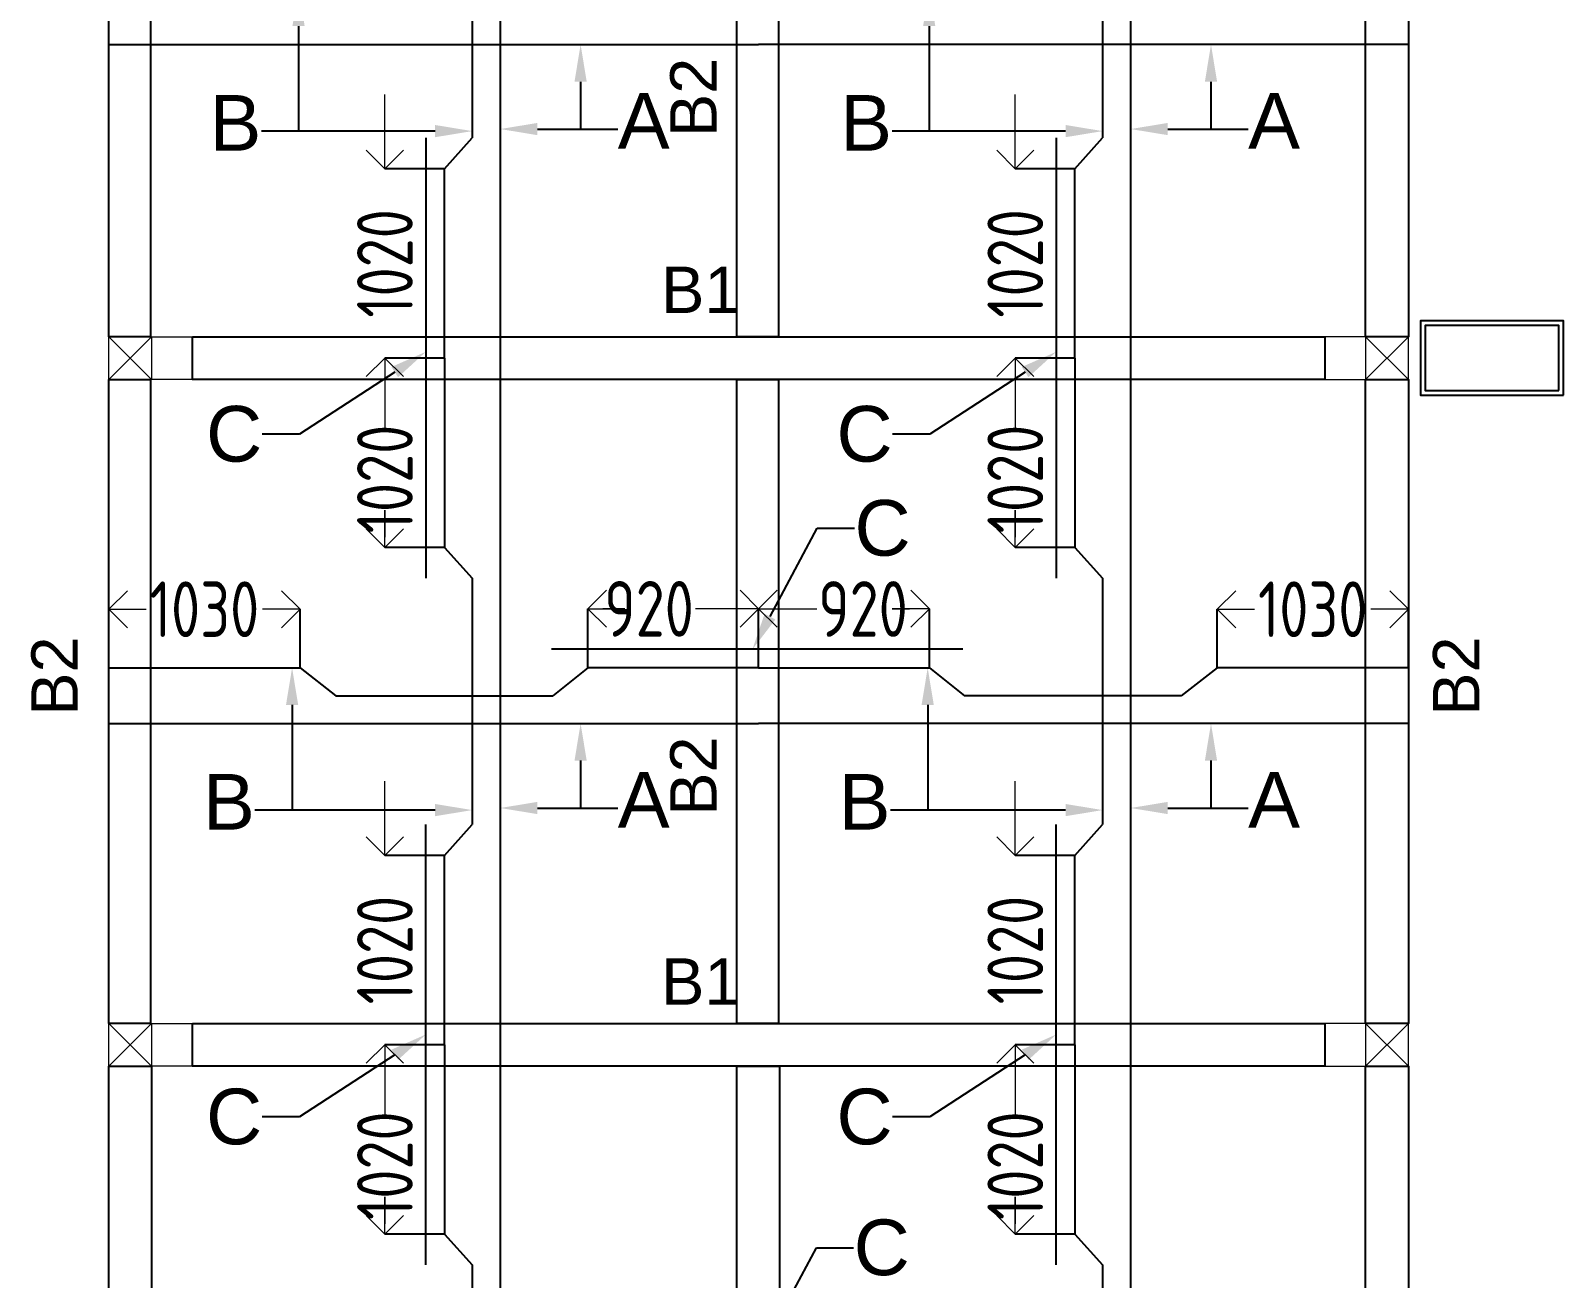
# Model space of a CAD drawing. Header units: inches. Extents: x -605 to 2991212, y -2872845 to 0.
# Drawn here: x 2845489 to 2853745, y -2306124 to -2299401 of the extents above; entities that cross this region are included whole.
import ezdxf
from ezdxf import colors
from ezdxf.entities.mleader import LeaderData, LeaderLine
from ezdxf.enums import TextEntityAlignment as Align
from ezdxf.math import Vec2, Vec3

# ---------------------------------------------------------------- set-up
doc = ezdxf.new("R2010")
doc.units = ezdxf.units.IN
doc.header["$LTSCALE"] = 600
doc.header["$MEASUREMENT"] = 0
for name, color, linetype, lineweight in [('rDIMension', 1, 'Continuous', 18), ('rRCC 2', 40, 'Continuous', 15), ('rREINF 1', 1, 'Continuous', 25)]:
    doc.layers.add(name, color=color, linetype=linetype, lineweight=lineweight)
doc.styles.add('DIM', font='geniso.shx', dxfattribs={"width": 0.85})
doc.styles.get("Standard").update_dxf_attribs({"font": 'arial.ttf'})
doc.dimstyles.new('ST-100', dxfattribs={"dimscale": 100, "dimtxt": 2.5, "dimasz": 2, "dimexe": 0.18, "dimexo": 0.0625, "dimgap": 0.2, "dimtad": 0, "dimdec": 0, "dimzin": 0, "dimdsep": 46, "dimtxsty": 'DIM', "dimblk": 'OPEN90', "dimcen": 0.09, "dimclrd": 256, "dimclrt": 7, "dimadec": 0, "dimazin": 0, "dimtfac": 1, "dimtdec": 0, "dimtofl": 0, "dimtmove": 0, "dimatfit": 3, "dimldrblk": 'OPEN90', "dimfxl": 1, "dimtolj": 1, "dimtzin": 0, "dimlwd": -1, "dimarcsym": 0})

# ---------------------------------------------------------------- blocks, each defined once
blk = doc.blocks.new('_Open90')
at = {"color": 0, "linetype": 'ByBlock', "lineweight": -2}
for p, q in [((-0.5, 0.5), (0, 0)), ((0, 0), (-1, 0)), ((0, 0), (-0.5, -0.5))]:
    blk.add_line(p, q, dxfattribs=at)
blk = doc.blocks.new('*D1039')
at = {"layer": 'Defpoints', "color": 0, "linetype": 'ByBlock'}
for p in [(2846940.3, -2302518.4), (2845910.3, -2302834.2), (2846940.3, -2302834.2)]:
    blk.add_point(p, dxfattribs=at)
at = {"layer": 'rDIMension', "color": 0, "linetype": 'ByBlock', "lineweight": -2}
for p, q in [((2845910.3, -2302834.2), (2845910.3, -2302518.4)), ((2846940.3, -2302834.2), (2846940.3, -2302518.4))]:
    blk.add_line(p, q, dxfattribs=at)
at = {"layer": 'rDIMension'}
for p, q in [((2846110.3, -2302518.4), (2846111.9, -2302518.4)), ((2846740.3, -2302518.4), (2846738.6, -2302518.4))]:
    blk.add_line(p, q, dxfattribs=at)
at = {"layer": 'rDIMension', "linetype": 'ByBlock', "xscale": 200, "yscale": 200, "zscale": 200, "rotation": 180}
blk.add_blockref('_Open90', (2845910.3, -2302518.4), dxfattribs=at)
at = {"layer": 'rDIMension', "linetype": 'ByBlock', "xscale": 200, "yscale": 200, "zscale": 200}
blk.add_blockref('_Open90', (2846940.3, -2302518.4), dxfattribs=at)
at = {"layer": 'rDIMension', "color": 7, "linetype": 'ByBlock', "insert": (2846425.3, -2302518.4), "char_height": 300, "attachment_point": 5, "style": 'DIM'}
blk.add_mtext('\\A1;1030', dxfattribs=at)
blk = doc.blocks.new('*D1040')
at = {"layer": 'Defpoints', "color": 0, "linetype": 'ByBlock'}
for p in [(2849410.3, -2302515.8), (2848490.3, -2302834.2), (2849410.3, -2302834.2)]:
    blk.add_point(p, dxfattribs=at)
at = {"layer": 'rDIMension', "color": 0, "linetype": 'ByBlock', "lineweight": -2}
for p, q in [((2848490.3, -2302834.2), (2848490.3, -2302515.8)), ((2849410.3, -2302834.2), (2849410.3, -2302515.8))]:
    blk.add_line(p, q, dxfattribs=at)
at = {"layer": 'rDIMension'}
for p, q in [((2848690.3, -2302515.8), (2848570.7, -2302515.8)), ((2849210.3, -2302515.8), (2849069.9, -2302515.8))]:
    blk.add_line(p, q, dxfattribs=at)
at = {"layer": 'rDIMension', "linetype": 'ByBlock', "xscale": 200, "yscale": 200, "zscale": 200, "rotation": 180}
blk.add_blockref('_Open90', (2848490.3, -2302515.8), dxfattribs=at)
at = {"layer": 'rDIMension', "linetype": 'ByBlock', "xscale": 200, "yscale": 200, "zscale": 200}
blk.add_blockref('_Open90', (2849410.3, -2302515.8), dxfattribs=at)
at = {"layer": 'rDIMension', "color": 7, "linetype": 'ByBlock', "insert": (2848820.3, -2302516.1), "char_height": 300, "attachment_point": 5, "style": 'DIM'}
blk.add_mtext('\\A1;920', dxfattribs=at)
blk = doc.blocks.new('*D1041')
at = {"layer": 'Defpoints', "color": 0, "linetype": 'ByBlock'}
for p in [(2851880.3, -2302518.4), (2851880.3, -2302834.2), (2852910.3, -2302834.2)]:
    blk.add_point(p, dxfattribs=at)
at = {"layer": 'rDIMension', "color": 0, "linetype": 'ByBlock', "lineweight": -2}
for p, q in [((2851880.3, -2302834.2), (2851880.3, -2302518.4)), ((2852910.3, -2302834.2), (2852910.3, -2302518.4))]:
    blk.add_line(p, q, dxfattribs=at)
at = {"layer": 'rDIMension'}
for p, q in [((2852080.3, -2302518.4), (2852081.9, -2302518.4)), ((2852710.3, -2302518.4), (2852708.6, -2302518.4))]:
    blk.add_line(p, q, dxfattribs=at)
at = {"layer": 'rDIMension', "linetype": 'ByBlock', "xscale": 200, "yscale": 200, "zscale": 200, "rotation": 180}
blk.add_blockref('_Open90', (2851880.3, -2302518.4), dxfattribs=at)
at = {"layer": 'rDIMension', "linetype": 'ByBlock', "xscale": 200, "yscale": 200, "zscale": 200}
blk.add_blockref('_Open90', (2852910.3, -2302518.4), dxfattribs=at)
at = {"layer": 'rDIMension', "color": 7, "linetype": 'ByBlock', "insert": (2852395.3, -2302518.4), "char_height": 300, "attachment_point": 5, "style": 'DIM'}
blk.add_mtext('\\A1;1030', dxfattribs=at)
blk = doc.blocks.new('*D1042')
at = {"layer": 'Defpoints', "color": 0, "linetype": 'ByBlock'}
for p in [(2849410.3, -2302515.8), (2849410.3, -2302834.2), (2850330.3, -2302834.2)]:
    blk.add_point(p, dxfattribs=at)
at = {"layer": 'rDIMension', "color": 0, "linetype": 'ByBlock', "lineweight": -2}
for p, q in [((2849410.3, -2302834.2), (2849410.3, -2302515.8)), ((2850330.3, -2302834.2), (2850330.3, -2302515.8))]:
    blk.add_line(p, q, dxfattribs=at)
at = {"layer": 'rDIMension'}
for p, q in [((2849610.3, -2302515.8), (2849723.1, -2302515.8)), ((2850130.3, -2302515.8), (2850222.3, -2302515.8))]:
    blk.add_line(p, q, dxfattribs=at)
at = {"layer": 'rDIMension', "linetype": 'ByBlock', "xscale": 200, "yscale": 200, "zscale": 200, "rotation": 180}
blk.add_blockref('_Open90', (2849410.3, -2302515.8), dxfattribs=at)
at = {"layer": 'rDIMension', "linetype": 'ByBlock', "xscale": 200, "yscale": 200, "zscale": 200}
blk.add_blockref('_Open90', (2850330.3, -2302515.8), dxfattribs=at)
at = {"layer": 'rDIMension', "color": 7, "linetype": 'ByBlock', "insert": (2849972.7, -2302516.9), "char_height": 300, "attachment_point": 5, "style": 'DIM'}
blk.add_mtext('\\A1;920', dxfattribs=at)
blk = doc.blocks.new('*D1068')
at = {"layer": 'Defpoints', "color": 0, "linetype": 'ByBlock'}
for p in [(2847717.8, -2300145), (2847397.1, -2301165), (2847717.8, -2301165)]:
    blk.add_point(p, dxfattribs=at)
at = {"layer": 'rDIMension'}
for p, q in [((2847397.1, -2299945), (2847397.1, -2299745)), ((2847397.1, -2301365), (2847397.1, -2301565))]:
    blk.add_line(p, q, dxfattribs=at)
at = {"layer": 'rDIMension', "color": 0, "linetype": 'ByBlock', "lineweight": -2}
for p, q in [((2847717.8, -2300145), (2847397.1, -2300145)), ((2847717.8, -2301165), (2847397.1, -2301165))]:
    blk.add_line(p, q, dxfattribs=at)
at = {"layer": 'rDIMension', "linetype": 'ByBlock', "xscale": 200, "yscale": 200, "zscale": 200}
for p, rotation in [((2847397.1, -2300145), 270), ((2847397.1, -2301165), 90)]:
    blk.add_blockref('_Open90', p, dxfattribs=dict(at, rotation=rotation))
at = {"layer": 'rDIMension', "color": 7, "linetype": 'ByBlock', "insert": (2847397.1, -2300655), "char_height": 300, "attachment_point": 5, "rotation": 90, "style": 'DIM'}
blk.add_mtext('\\A1;1020', dxfattribs=at)
blk = doc.blocks.new('*D1070')
at = {"layer": 'Defpoints', "color": 0, "linetype": 'ByBlock'}
for p in [(2851113.6, -2300145), (2850792.9, -2301165), (2851113.6, -2301165)]:
    blk.add_point(p, dxfattribs=at)
at = {"layer": 'rDIMension'}
for p, q in [((2850792.9, -2299945), (2850792.9, -2299745)), ((2850792.9, -2301365), (2850792.9, -2301565))]:
    blk.add_line(p, q, dxfattribs=at)
at = {"layer": 'rDIMension', "color": 0, "linetype": 'ByBlock', "lineweight": -2}
for p, q in [((2851113.6, -2300145), (2850792.9, -2300145)), ((2851113.6, -2301165), (2850792.9, -2301165))]:
    blk.add_line(p, q, dxfattribs=at)
at = {"layer": 'rDIMension', "linetype": 'ByBlock', "xscale": 200, "yscale": 200, "zscale": 200}
for p, rotation in [((2850792.9, -2300145), 270), ((2850792.9, -2301165), 90)]:
    blk.add_blockref('_Open90', p, dxfattribs=dict(at, rotation=rotation))
at = {"layer": 'rDIMension', "color": 7, "linetype": 'ByBlock', "insert": (2850792.9, -2300655), "char_height": 300, "attachment_point": 5, "rotation": 90, "style": 'DIM'}
blk.add_mtext('\\A1;1020', dxfattribs=at)
blk = doc.blocks.new('*D1071')
at = {"layer": 'Defpoints', "color": 0, "linetype": 'ByBlock'}
for p in [(2847397.1, -2301165), (2847717.8, -2301165), (2847717.8, -2302185)]:
    blk.add_point(p, dxfattribs=at)
at = {"layer": 'rDIMension', "color": 0, "linetype": 'ByBlock', "lineweight": -2}
for p, q in [((2847717.8, -2301165), (2847397.1, -2301165)), ((2847717.8, -2302185), (2847397.1, -2302185))]:
    blk.add_line(p, q, dxfattribs=at)
at = {"layer": 'rDIMension'}
for p, q in [((2847397.1, -2301365), (2847397.1, -2301503.3)), ((2847397.1, -2301985), (2847397.1, -2302130))]:
    blk.add_line(p, q, dxfattribs=at)
at = {"layer": 'rDIMension', "linetype": 'ByBlock', "xscale": 200, "yscale": 200, "zscale": 200}
for p, rotation in [((2847397.1, -2301165), 90), ((2847397.1, -2302185), 270)]:
    blk.add_blockref('_Open90', p, dxfattribs=dict(at, rotation=rotation))
at = {"layer": 'rDIMension', "color": 7, "linetype": 'ByBlock', "insert": (2847397.1, -2301816.7), "char_height": 300, "attachment_point": 5, "rotation": 90, "style": 'DIM'}
blk.add_mtext('\\A1;1020', dxfattribs=at)
blk = doc.blocks.new('*D1072')
at = {"layer": 'Defpoints', "color": 0, "linetype": 'ByBlock'}
for p in [(2847717.8, -2303845), (2847397.1, -2304865), (2847717.8, -2304865)]:
    blk.add_point(p, dxfattribs=at)
at = {"layer": 'rDIMension'}
for p, q in [((2847397.1, -2303645), (2847397.1, -2303445)), ((2847397.1, -2305065), (2847397.1, -2305265))]:
    blk.add_line(p, q, dxfattribs=at)
at = {"layer": 'rDIMension', "color": 0, "linetype": 'ByBlock', "lineweight": -2}
for p, q in [((2847717.8, -2303845), (2847397.1, -2303845)), ((2847717.8, -2304865), (2847397.1, -2304865))]:
    blk.add_line(p, q, dxfattribs=at)
at = {"layer": 'rDIMension', "linetype": 'ByBlock', "xscale": 200, "yscale": 200, "zscale": 200}
for p, rotation in [((2847397.1, -2303845), 270), ((2847397.1, -2304865), 90)]:
    blk.add_blockref('_Open90', p, dxfattribs=dict(at, rotation=rotation))
at = {"layer": 'rDIMension', "color": 7, "linetype": 'ByBlock', "insert": (2847397.1, -2304355), "char_height": 300, "attachment_point": 5, "rotation": 90, "style": 'DIM'}
blk.add_mtext('\\A1;1020', dxfattribs=at)
blk = doc.blocks.new('*D1073')
at = {"layer": 'Defpoints', "color": 0, "linetype": 'ByBlock'}
for p in [(2850792.9, -2301165), (2851113.6, -2301165), (2851113.6, -2302185)]:
    blk.add_point(p, dxfattribs=at)
at = {"layer": 'rDIMension', "color": 0, "linetype": 'ByBlock', "lineweight": -2}
for p, q in [((2851113.6, -2301165), (2850792.9, -2301165)), ((2851113.6, -2302185), (2850792.9, -2302185))]:
    blk.add_line(p, q, dxfattribs=at)
at = {"layer": 'rDIMension'}
for p, q in [((2850792.9, -2301365), (2850792.9, -2301503.3)), ((2850792.9, -2301985), (2850792.9, -2302130))]:
    blk.add_line(p, q, dxfattribs=at)
at = {"layer": 'rDIMension', "linetype": 'ByBlock', "xscale": 200, "yscale": 200, "zscale": 200}
for p, rotation in [((2850792.9, -2301165), 90), ((2850792.9, -2302185), 270)]:
    blk.add_blockref('_Open90', p, dxfattribs=dict(at, rotation=rotation))
at = {"layer": 'rDIMension', "color": 7, "linetype": 'ByBlock', "insert": (2850792.9, -2301816.7), "char_height": 300, "attachment_point": 5, "rotation": 90, "style": 'DIM'}
blk.add_mtext('\\A1;1020', dxfattribs=at)
blk = doc.blocks.new('*D1074')
at = {"layer": 'Defpoints', "color": 0, "linetype": 'ByBlock'}
for p in [(2851113.6, -2303845), (2850792.9, -2304865), (2851113.6, -2304865)]:
    blk.add_point(p, dxfattribs=at)
at = {"layer": 'rDIMension'}
for p, q in [((2850792.9, -2303645), (2850792.9, -2303445)), ((2850792.9, -2305065), (2850792.9, -2305265))]:
    blk.add_line(p, q, dxfattribs=at)
at = {"layer": 'rDIMension', "color": 0, "linetype": 'ByBlock', "lineweight": -2}
for p, q in [((2851113.6, -2303845), (2850792.9, -2303845)), ((2851113.6, -2304865), (2850792.9, -2304865))]:
    blk.add_line(p, q, dxfattribs=at)
at = {"layer": 'rDIMension', "linetype": 'ByBlock', "xscale": 200, "yscale": 200, "zscale": 200}
for p, rotation in [((2850792.9, -2303845), 270), ((2850792.9, -2304865), 90)]:
    blk.add_blockref('_Open90', p, dxfattribs=dict(at, rotation=rotation))
at = {"layer": 'rDIMension', "color": 7, "linetype": 'ByBlock', "insert": (2850792.9, -2304355), "char_height": 300, "attachment_point": 5, "rotation": 90, "style": 'DIM'}
blk.add_mtext('\\A1;1020', dxfattribs=at)
blk = doc.blocks.new('*D1075')
at = {"layer": 'Defpoints', "color": 0, "linetype": 'ByBlock'}
for p in [(2847397.1, -2304865), (2847717.8, -2304865), (2847717.8, -2305885)]:
    blk.add_point(p, dxfattribs=at)
at = {"layer": 'rDIMension', "color": 0, "linetype": 'ByBlock', "lineweight": -2}
for p, q in [((2847717.8, -2304865), (2847397.1, -2304865)), ((2847717.8, -2305885), (2847397.1, -2305885))]:
    blk.add_line(p, q, dxfattribs=at)
at = {"layer": 'rDIMension'}
for p, q in [((2847397.1, -2305065), (2847397.1, -2305203.3)), ((2847397.1, -2305685), (2847397.1, -2305830))]:
    blk.add_line(p, q, dxfattribs=at)
at = {"layer": 'rDIMension', "linetype": 'ByBlock', "xscale": 200, "yscale": 200, "zscale": 200}
for p, rotation in [((2847397.1, -2304865), 90), ((2847397.1, -2305885), 270)]:
    blk.add_blockref('_Open90', p, dxfattribs=dict(at, rotation=rotation))
at = {"layer": 'rDIMension', "color": 7, "linetype": 'ByBlock', "insert": (2847397.1, -2305516.7), "char_height": 300, "attachment_point": 5, "rotation": 90, "style": 'DIM'}
blk.add_mtext('\\A1;1020', dxfattribs=at)
blk = doc.blocks.new('*D1077')
at = {"layer": 'Defpoints', "color": 0, "linetype": 'ByBlock'}
for p in [(2850792.9, -2304865), (2851113.6, -2304865), (2851113.6, -2305885)]:
    blk.add_point(p, dxfattribs=at)
at = {"layer": 'rDIMension', "color": 0, "linetype": 'ByBlock', "lineweight": -2}
for p, q in [((2851113.6, -2304865), (2850792.9, -2304865)), ((2851113.6, -2305885), (2850792.9, -2305885))]:
    blk.add_line(p, q, dxfattribs=at)
at = {"layer": 'rDIMension'}
for p, q in [((2850792.9, -2305065), (2850792.9, -2305203.3)), ((2850792.9, -2305685), (2850792.9, -2305830))]:
    blk.add_line(p, q, dxfattribs=at)
at = {"layer": 'rDIMension', "linetype": 'ByBlock', "xscale": 200, "yscale": 200, "zscale": 200}
for p, rotation in [((2850792.9, -2304865), 90), ((2850792.9, -2305885), 270)]:
    blk.add_blockref('_Open90', p, dxfattribs=dict(at, rotation=rotation))
at = {"layer": 'rDIMension', "color": 7, "linetype": 'ByBlock', "insert": (2850792.9, -2305516.7), "char_height": 300, "attachment_point": 5, "rotation": 90, "style": 'DIM'}
blk.add_mtext('\\A1;1020', dxfattribs=at)

msp = doc.modelspace()

# ---------------------------------------------------------------- linework, layer by layer
at = {"color": 4, "linetype": 'ByBlock'}
for points in [[(2848017.8, -2297465), (2848017.8, -2301165)], [(2851413.6, -2297465), (2851413.6, -2301165)], [(2847867.8, -2298651.8), (2847867.8, -2299978.2)], [(2851263.6, -2298651.8), (2851263.6, -2299978.2)], [(2845910.3, -2299475.6), (2849410.3, -2299475.6)], [(2852910.3, -2299475.6), (2849410.3, -2299475.6)], [(2847617.8, -2299978.2), (2847617.8, -2302351.8)], [(2847717.8, -2301165), (2847717.8, -2300145), (2847867.8, -2299978.2)], [(2851013.6, -2299978.2), (2851013.6, -2302351.8)], [(2851113.6, -2301165), (2851113.6, -2300145), (2851263.6, -2299978.2)], [(2847717.8, -2301165), (2847717.8, -2302185), (2847867.8, -2302351.8)], [(2848017.8, -2301165), (2848017.8, -2304865)], [(2851113.6, -2301165), (2851113.6, -2302185), (2851263.6, -2302351.8)], [(2851413.6, -2301165), (2851413.6, -2304865)], [(2847867.8, -2302351.8), (2847867.8, -2303678.2)], [(2851263.6, -2302351.8), (2851263.6, -2303678.2)], [(2850511.3, -2302734.2), (2848294.8, -2302734.2)], [(2845910.3, -2302834.2), (2846940.3, -2302834.2), (2847133.5, -2302984.2)], [(2849410.3, -2302834.2), (2848490.3, -2302834.2), (2848302, -2302984.2)], [(2849410.3, -2302834.2), (2850330.3, -2302834.2), (2850518.5, -2302984.2)], [(2852910.3, -2302834.2), (2851880.3, -2302834.2), (2851687, -2302984.2)], [(2847133.5, -2302984.2), (2848302, -2302984.2)], [(2851687, -2302984.2), (2850518.5, -2302984.2)], [(2845910.3, -2303134.2), (2849410.3, -2303134.2)], [(2852910.3, -2303134.2), (2849410.3, -2303134.2)], [(2847617.8, -2306051.8), (2847617.8, -2303678.2)], [(2847717.8, -2304865), (2847717.8, -2303845), (2847867.8, -2303678.2)], [(2851013.6, -2306051.8), (2851013.6, -2303678.2)], [(2851113.6, -2304865), (2851113.6, -2303845), (2851263.6, -2303678.2)], [(2847717.8, -2304865), (2847717.8, -2305885), (2847867.8, -2306051.8)], [(2848017.8, -2304865), (2848017.8, -2308565)], [(2851113.6, -2304865), (2851113.6, -2305885), (2851263.6, -2306051.8)], [(2851413.6, -2304865), (2851413.6, -2308565)], [(2847867.8, -2306051.8), (2847867.8, -2307378.2)], [(2851263.6, -2306051.8), (2851263.6, -2307378.2)]]:
    msp.add_lwpolyline(points, dxfattribs=at)
at = {"color": 1, "linetype": 'ByBlock'}
for points in [[(2845910.3, -2297580), (2846135.3, -2297580), (2846135.3, -2301050), (2845910.3, -2301050)], [(2849293.1, -2297580), (2849518.1, -2297580), (2849518.1, -2301050), (2849293.1, -2301050)], [(2852680.3, -2297580), (2852910.3, -2297580), (2852910.3, -2301050), (2852680.3, -2301050)], [(2846360.3, -2301050), (2852460.3, -2301050), (2852460.3, -2301280), (2846360.3, -2301280)], [(2845910.3, -2301280), (2846135.3, -2301280), (2846135.3, -2304750), (2845910.3, -2304750)], [(2849293.1, -2301280), (2849518.1, -2301280), (2849518.1, -2304750), (2849293.1, -2304750)], [(2852680.3, -2301280), (2852910.3, -2301280), (2852910.3, -2304750), (2852680.3, -2304750)], [(2846360.3, -2304750), (2852460.3, -2304750), (2852460.3, -2304980), (2846360.3, -2304980)], [(2845910.3, -2304980), (2846140.3, -2304980), (2846140.3, -2308450), (2845910.3, -2308450)], [(2849293.1, -2304980), (2849523.1, -2304980), (2849523.1, -2308450), (2849293.1, -2308450)], [(2852680.3, -2304980), (2852910.3, -2304980), (2852910.3, -2308450), (2852680.3, -2308450)]]:
    msp.add_lwpolyline(points, close=True, dxfattribs=at)
at = {"color": 6, "linetype": 'ByBlock'}
msp.add_lwpolyline([(2853745.3, -2301365), (2853745.3, -2300965), (2852975.3, -2300965), (2852975.3, -2301365)], close=True, dxfattribs=at)
at = {"color": 3, "linetype": 'ByBlock'}
msp.add_lwpolyline([(2853720.3, -2301340), (2853720.3, -2300990), (2853000.3, -2300990), (2853000.3, -2301340)], close=True, dxfattribs=at)
at = {"layer": 'rRCC 2', "color": 6}
for p, q in [((2845910.3, -2301050), (2846140.3, -2301280)), ((2845910.3, -2301280), (2846140.3, -2301050)), ((2852910.3, -2301050), (2852680.3, -2301280)), ((2852910.3, -2301280), (2852680.3, -2301050)), ((2845910.3, -2304750), (2846140.3, -2304980)), ((2845910.3, -2304980), (2846140.3, -2304750)), ((2852910.3, -2304750), (2852680.3, -2304980)), ((2852910.3, -2304980), (2852680.3, -2304750))]:
    msp.add_line(p, q, dxfattribs=at)
for points in [[(2845910.3, -2301280), (2845910.3, -2301050), (2846360.3, -2301050), (2846360.3, -2301280)], [(2845910.3, -2301050), (2846140.3, -2301050), (2846140.3, -2301280), (2845910.3, -2301280)], [(2852910.3, -2301280), (2852910.3, -2301050), (2852460.3, -2301050), (2852460.3, -2301280)], [(2852910.3, -2301050), (2852680.3, -2301050), (2852680.3, -2301280), (2852910.3, -2301280)], [(2845910.3, -2304980), (2845910.3, -2304750), (2846360.3, -2304750), (2846360.3, -2304980)], [(2845910.3, -2304750), (2846140.3, -2304750), (2846140.3, -2304980), (2845910.3, -2304980)], [(2852910.3, -2304980), (2852910.3, -2304750), (2852460.3, -2304750), (2852460.3, -2304980)], [(2852910.3, -2304750), (2852680.3, -2304750), (2852680.3, -2304980), (2852910.3, -2304980)]]:
    msp.add_lwpolyline(points, close=True, dxfattribs=at)

# ---------------------------------------------------------------- texts
at = {"layer": 'rRCC 2'}
for p in [(2849058.9, -2299760.3), (2845617.6, -2302878.7), (2853168, -2302878.7), (2849058.9, -2303417.6)]:
    msp.add_text('B2', height=250, rotation=90, dxfattribs=at).set_placement(p, align=Align.MIDDLE_CENTER)
for p in [(2849099, -2300797.1), (2849099, -2304524.4)]:
    msp.add_text('B1', height=250, dxfattribs=at).set_placement(p, align=Align.MIDDLE_CENTER)

# ---------------------------------------------------------------- dimensions: what is measured, and where the dimension line sits
at = {"layer": 'rDIMension', "color": 1, "linetype": 'ByBlock'}
for base, p1, p2, picture, middle in [((2847397.1, -2301165), (2847717.8, -2300145), (2847717.8, -2301165), '*D1068', (2847397.1, -2300655)), ((2850792.9, -2301165), (2851113.6, -2300145), (2851113.6, -2301165), '*D1070', (2850792.9, -2300655)), ((2847397.1, -2304865), (2847717.8, -2303845), (2847717.8, -2304865), '*D1072', (2847397.1, -2304355)), ((2850792.9, -2304865), (2851113.6, -2303845), (2851113.6, -2304865), '*D1074', (2850792.9, -2304355))]:
    dim = msp.add_linear_dim(base=base, p1=p1, p2=p2, angle=90, dimstyle='ST-100', override={"dimtxt": 3, "dimexe": 0, "dimexo": 0, "dimtmove": 1, "dimfxl": 1.25, "dimtfillclr": 256, "dimarcsym": 2}, dxfattribs=at)
    dim.commit()
    dim.dimension.update_dxf_attribs({"geometry": picture, "text_midpoint": middle})
for base, p1, p2, angle, override, picture, middle in [((2847397.1, -2301165), (2847717.8, -2302185), (2847717.8, -2301165), 90, {"dimtxt": 3, "dimexe": 0, "dimexo": 0, "dimtmove": 1, "dimfxl": 1.25, "dimtfillclr": 256, "dimarcsym": 2}, '*D1071', (2847397.1, -2301816.7)), ((2850792.9, -2301165), (2851113.6, -2302185), (2851113.6, -2301165), 90, {"dimtxt": 3, "dimexe": 0, "dimexo": 0, "dimtmove": 1, "dimfxl": 1.25, "dimtfillclr": 256, "dimarcsym": 2}, '*D1073', (2850792.9, -2301816.7)), ((2849410.3, -2302515.8), (2850330.3, -2302834.2), (2849410.3, -2302834.2), 180, {"dimtxt": 3, "dimexe": 0, "dimexo": 0, "dimtmove": 1, "dimfxl": 1.25, "dimtfillclr": 256, "dimarcsym": 2}, '*D1042', (2849972.7, -2302516.9)), ((2851880.3, -2302518.4), (2852910.3, -2302834.2), (2851880.3, -2302834.2), 180, {"dimtxt": 3, "dimasz": 2, "dimexe": 0, "dimexo": 0, "dimtmove": 1, "dimfxl": 1.25, "dimtfillclr": 256, "dimarcsym": 2}, '*D1041', (2852395.3, -2302518.4)), ((2847397.1, -2304865), (2847717.8, -2305885), (2847717.8, -2304865), 90, {"dimtxt": 3, "dimexe": 0, "dimexo": 0, "dimtmove": 1, "dimfxl": 1.25, "dimtfillclr": 256, "dimarcsym": 2}, '*D1075', (2847397.1, -2305516.7)), ((2850792.9, -2304865), (2851113.6, -2305885), (2851113.6, -2304865), 90, {"dimtxt": 3, "dimexe": 0, "dimexo": 0, "dimtmove": 1, "dimfxl": 1.25, "dimtfillclr": 256, "dimarcsym": 2}, '*D1077', (2850792.9, -2305516.7))]:
    dim = msp.add_linear_dim(base=base, p1=p1, p2=p2, angle=angle, dimstyle='ST-100', override=override, dxfattribs=at)
    dim.commit()
    dim.dimension.update_dxf_attribs({"geometry": picture, "text_midpoint": middle, "dimtype": 160})
for base, p1, p2, override, picture, middle in [((2846940.3, -2302518.4), (2845910.3, -2302834.2), (2846940.3, -2302834.2), {"dimtxt": 3, "dimasz": 2, "dimexe": 0, "dimexo": 0, "dimtmove": 1, "dimfxl": 1.25, "dimtfillclr": 256, "dimarcsym": 2}, '*D1039', (2846425.3, -2302518.4)), ((2849410.3, -2302515.8), (2848490.3, -2302834.2), (2849410.3, -2302834.2), {"dimtxt": 3, "dimexe": 0, "dimexo": 0, "dimtmove": 1, "dimfxl": 1.25, "dimtfillclr": 256, "dimarcsym": 2}, '*D1040', (2848820.3, -2302516.1))]:
    dim = msp.add_linear_dim(base=base, p1=p1, p2=p2, dimstyle='ST-100', override=override, dxfattribs=at)
    dim.commit()
    dim.dimension.update_dxf_attribs({"geometry": picture, "text_midpoint": middle, "dimtype": 160})

# ---------------------------------------------------------------- leaders
at = {"layer": 'rREINF 1', "color": 3, "linetype": 'ByBlock'}
ml = msp.add_multileader_mtext('Standard', dxfattribs=at)
ml.set_content('B', color=3)
ml.set_leader_properties()
ml.build(insert=Vec2(0, 0))
ml.multileader.update_dxf_attribs({"text_top_attachment_type": 0, "text_bottom_attachment_type": 0, "dogleg_length": 200, "arrow_head_size": 200})
ctx = ml.context
ctx.base_point, ctx.char_height, ctx.arrow_head_size, ctx.landing_gap_size, ctx.plane_origin = Vec3(2846505.2, -2299941.9), 300, 200, 0.09, Vec3(2846966, -2299348.7)
ctx.text_align_type = 2
notes = []
notes.append((ctx, [(0, (1, 1, 0), (2846931.9, -2299941.9), (-1, 0), 200, [(0, [(2846931.9, -2299175.6)], 256, [])])]))
ctx.mtext.insert, ctx.mtext.alignment, ctx.mtext.flow_direction = Vec3(2846731.8, -2299747.5), 3, 5
ml = msp.add_multileader_mtext('Standard', dxfattribs=at)
ml.set_content('B', color=3)
ml.set_leader_properties()
ml.build(insert=Vec2(0, 0))
ml.multileader.update_dxf_attribs({"text_top_attachment_type": 0, "text_bottom_attachment_type": 0, "dogleg_length": 200, "arrow_head_size": 200})
ctx = ml.context
ctx.base_point, ctx.char_height, ctx.arrow_head_size, ctx.landing_gap_size, ctx.plane_origin = Vec3(2849902.4, -2299941.9), 300, 200, 0.09, Vec3(2850363.3, -2299348.7)
ctx.text_align_type = 2
notes.append((ctx, [(0, (1, 1, 0), (2850329.2, -2299941.9), (-1, 0), 200, [(0, [(2850329.2, -2299175.6)], 256, [])])]))
ctx.mtext.insert, ctx.mtext.alignment, ctx.mtext.flow_direction = Vec3(2850129.1, -2299747.5), 3, 5
ml = msp.add_multileader_mtext('Standard', dxfattribs=at)
ml.set_content('A', color=3)
ml.set_leader_properties()
ml.build(insert=Vec2(0, 0))
ml.multileader.update_dxf_attribs({"text_top_attachment_type": 0, "text_bottom_attachment_type": 0, "dogleg_length": 200, "arrow_head_size": 200})
ctx = ml.context
ctx.base_point, ctx.char_height, ctx.arrow_head_size, ctx.landing_gap_size, ctx.plane_origin = Vec3(2848651.4, -2299930.8), 300, 200, 0.09, Vec3(2848604.8, -2299337.5)
notes.append((ctx, [(0, (1, 1, 0), (2848451.4, -2299930.8), (1, 0), 200, [(0, [(2848451.4, -2299475.6)], 256, [])])]))
ctx.mtext.insert, ctx.mtext.flow_direction = Vec3(2848651.5, -2299736.4), 5
ml = msp.add_multileader_mtext('Standard', dxfattribs=at)
ml.set_content('A', color=3)
ml.set_leader_properties()
ml.build(insert=Vec2(0, 0))
ml.multileader.update_dxf_attribs({"text_top_attachment_type": 0, "text_bottom_attachment_type": 0, "dogleg_length": 200, "arrow_head_size": 200})
ctx = ml.context
ctx.base_point, ctx.char_height, ctx.arrow_head_size, ctx.landing_gap_size, ctx.plane_origin = Vec3(2852047.2, -2299930.8), 300, 200, 0.09, Vec3(2852000.6, -2299337.5)
notes.append((ctx, [(0, (1, 1, 0), (2851847.2, -2299930.8), (1, 0), 200, [(0, [(2851847.2, -2299475.6)], 256, [])])]))
ctx.mtext.insert, ctx.mtext.flow_direction = Vec3(2852047.3, -2299736.4), 5
ml = msp.add_multileader_mtext('Standard', dxfattribs=at)
ml.set_content('', color=3)
ml.set_leader_properties()
ml.build(insert=Vec2(0, 0))
ml.multileader.update_dxf_attribs({"text_top_attachment_type": 0, "text_bottom_attachment_type": 0, "dogleg_length": 200, "arrow_head_size": 200})
ctx = ml.context
ctx.base_point, ctx.char_height, ctx.arrow_head_size, ctx.landing_gap_size, ctx.plane_origin = Vec3(2846731.7, -2299941.9), 300, 200, 0.09, Vec3(2847535.2, -2299941.9)
ctx.text_align_type = 2
notes.append((ctx, [(0, (1, 1, 0), (2846931.9, -2299941.9), (-1, 0), 200, [(0, [(2847867.8, -2299941.9)], 256, [])])]))
ctx.mtext.insert, ctx.mtext.alignment, ctx.mtext.flow_direction = Vec3(2846731.8, -2299791.9), 3, 5
ml = msp.add_multileader_mtext('Standard', dxfattribs=at)
ml.set_content('', color=3)
ml.set_leader_properties()
ml.build(insert=Vec2(0, 0))
ml.multileader.update_dxf_attribs({"text_top_attachment_type": 0, "text_bottom_attachment_type": 0, "dogleg_length": 200, "arrow_head_size": 200})
ctx = ml.context
ctx.base_point, ctx.char_height, ctx.arrow_head_size, ctx.landing_gap_size, ctx.plane_origin = Vec3(2848651.4, -2299930.8), 300, 200, 0.09, Vec3(2848035.5, -2299930.8)
notes.append((ctx, [(0, (1, 1, 0), (2848451.4, -2299930.8), (1, 0), 200, [(0, [(2848018.6, -2299930.8)], 256, [])])]))
ctx.mtext.insert, ctx.mtext.flow_direction = Vec3(2848651.5, -2299780.8), 5
ml = msp.add_multileader_mtext('Standard', dxfattribs=at)
ml.set_content('', color=3)
ml.set_leader_properties()
ml.build(insert=Vec2(0, 0))
ml.multileader.update_dxf_attribs({"text_top_attachment_type": 0, "text_bottom_attachment_type": 0, "dogleg_length": 200, "arrow_head_size": 200})
ctx = ml.context
ctx.base_point, ctx.char_height, ctx.arrow_head_size, ctx.landing_gap_size, ctx.plane_origin = Vec3(2850129, -2299941.9), 300, 200, 0.09, Vec3(2850932.5, -2299941.9)
ctx.text_align_type = 2
notes.append((ctx, [(0, (1, 1, 0), (2850329.2, -2299941.9), (-1, 0), 200, [(0, [(2851263.6, -2299941.9)], 256, [])])]))
ctx.mtext.insert, ctx.mtext.alignment, ctx.mtext.flow_direction = Vec3(2850129.1, -2299791.9), 3, 5
ml = msp.add_multileader_mtext('Standard', dxfattribs=at)
ml.set_content('', color=3)
ml.set_leader_properties()
ml.build(insert=Vec2(0, 0))
ml.multileader.update_dxf_attribs({"text_top_attachment_type": 0, "text_bottom_attachment_type": 0, "dogleg_length": 200, "arrow_head_size": 200})
ctx = ml.context
ctx.base_point, ctx.char_height, ctx.arrow_head_size, ctx.landing_gap_size, ctx.plane_origin = Vec3(2852047.2, -2299930.8), 300, 200, 0.09, Vec3(2851431.3, -2299930.8)
notes.append((ctx, [(0, (1, 1, 0), (2851847.2, -2299930.8), (1, 0), 200, [(0, [(2851414.4, -2299930.8)], 256, [])])]))
ctx.mtext.insert, ctx.mtext.flow_direction = Vec3(2852047.3, -2299780.8), 5
ml = msp.add_multileader_mtext('Standard', dxfattribs=at)
ml.set_content('C', color=3)
ml.set_leader_properties()
ml.build(insert=Vec2(0, 0))
ml.multileader.update_dxf_attribs({"text_top_attachment_type": 0, "text_bottom_attachment_type": 0, "dogleg_length": 200, "arrow_head_size": 200})
ctx = ml.context
ctx.base_point, ctx.char_height, ctx.arrow_head_size, ctx.landing_gap_size, ctx.plane_origin = Vec3(2846471, -2301575.5), 300, 200, 0.09, Vec3(2847367.3, -2301173)
ctx.text_align_type = 2
notes.append((ctx, [(1, (1, 1, 0), (2846936.4, -2301575.5), (-1, 0), 200, [(0, [(2847617.8, -2301131.1)], 256, [])])]))
ctx.mtext.insert, ctx.mtext.alignment, ctx.mtext.flow_direction = Vec3(2846736.3, -2301423), 3, 5
ml = msp.add_multileader_mtext('Standard', dxfattribs=at)
ml.set_content('C', color=3)
ml.set_leader_properties()
ml.build(insert=Vec2(0, 0))
ml.multileader.update_dxf_attribs({"text_top_attachment_type": 0, "text_bottom_attachment_type": 0, "dogleg_length": 200, "arrow_head_size": 200})
ctx = ml.context
ctx.base_point, ctx.char_height, ctx.arrow_head_size, ctx.landing_gap_size, ctx.plane_origin = Vec3(2849866.9, -2301575.5), 300, 200, 0.09, Vec3(2850763.1, -2301173)
ctx.text_align_type = 2
notes.append((ctx, [(1, (1, 1, 0), (2850332.2, -2301575.5), (-1, 0), 200, [(0, [(2851013.6, -2301131.1)], 256, [])])]))
ctx.mtext.insert, ctx.mtext.alignment, ctx.mtext.flow_direction = Vec3(2850132.2, -2301423), 3, 5
ml = msp.add_multileader_mtext('Standard', dxfattribs=at)
ml.set_content('C', color=3)
ml.set_leader_properties()
ml.build(insert=Vec2(0, 0))
ml.multileader.update_dxf_attribs({"text_top_attachment_type": 0, "text_bottom_attachment_type": 0, "dogleg_length": 200, "arrow_head_size": 200})
ctx = ml.context
ctx.base_point, ctx.char_height, ctx.arrow_head_size, ctx.landing_gap_size, ctx.plane_origin = Vec3(2849926.6, -2302082.3), 300, 200, 0.09, Vec3(2848955.8, -2302984.8)
notes.append((ctx, [(0, (1, 1, 0), (2849726.6, -2302082.3), (1, 0), 200, [(0, [(2849377.2, -2302734.2)], 256, [])])]))
ctx.mtext.insert, ctx.mtext.flow_direction = Vec3(2849926.7, -2301929.8), 5
ml = msp.add_multileader_mtext('Standard', dxfattribs=at)
ml.set_content('B', color=3)
ml.set_leader_properties()
ml.build(insert=Vec2(0, 0))
ml.multileader.update_dxf_attribs({"text_top_attachment_type": 0, "text_bottom_attachment_type": 0, "dogleg_length": 200, "arrow_head_size": 200})
ctx = ml.context
ctx.base_point, ctx.char_height, ctx.arrow_head_size, ctx.landing_gap_size, ctx.plane_origin = Vec3(2846470.5, -2303600.6), 300, 200, 0.09, Vec3(2846931.3, -2303007.3)
ctx.text_align_type = 2
notes.append((ctx, [(0, (1, 1, 0), (2846897.2, -2303600.6), (-1, 0), 200, [(0, [(2846897.2, -2302834.2)], 256, [])])]))
ctx.mtext.insert, ctx.mtext.alignment, ctx.mtext.flow_direction = Vec3(2846697.1, -2303406.1), 3, 5
ml = msp.add_multileader_mtext('Standard', dxfattribs=at)
ml.set_content('B', color=3)
ml.set_leader_properties()
ml.build(insert=Vec2(0, 0))
ml.multileader.update_dxf_attribs({"text_top_attachment_type": 0, "text_bottom_attachment_type": 0, "dogleg_length": 200, "arrow_head_size": 200})
ctx = ml.context
ctx.base_point, ctx.char_height, ctx.arrow_head_size, ctx.landing_gap_size, ctx.plane_origin = Vec3(2849894.4, -2303600.6), 300, 200, 0.09, Vec3(2850355.2, -2303007.3)
ctx.text_align_type = 2
notes.append((ctx, [(0, (1, 1, 0), (2850321.1, -2303600.6), (-1, 0), 200, [(0, [(2850321.1, -2302834.2)], 256, [])])]))
ctx.mtext.insert, ctx.mtext.alignment, ctx.mtext.flow_direction = Vec3(2850121, -2303406.1), 3, 5
ml = msp.add_multileader_mtext('Standard', dxfattribs=at)
ml.set_content('A', color=3)
ml.set_leader_properties()
ml.build(insert=Vec2(0, 0))
ml.multileader.update_dxf_attribs({"text_top_attachment_type": 0, "text_bottom_attachment_type": 0, "dogleg_length": 200, "arrow_head_size": 200})
ctx = ml.context
ctx.base_point, ctx.char_height, ctx.arrow_head_size, ctx.landing_gap_size, ctx.plane_origin = Vec3(2848651.4, -2303589.4), 300, 200, 0.09, Vec3(2848604.8, -2302996.2)
notes.append((ctx, [(0, (1, 1, 0), (2848451.4, -2303589.4), (1, 0), 200, [(0, [(2848451.4, -2303134.2)], 256, [])])]))
ctx.mtext.insert, ctx.mtext.flow_direction = Vec3(2848651.5, -2303395), 5
ml = msp.add_multileader_mtext('Standard', dxfattribs=at)
ml.set_content('A', color=3)
ml.set_leader_properties()
ml.build(insert=Vec2(0, 0))
ml.multileader.update_dxf_attribs({"text_top_attachment_type": 0, "text_bottom_attachment_type": 0, "dogleg_length": 200, "arrow_head_size": 200})
ctx = ml.context
ctx.base_point, ctx.char_height, ctx.arrow_head_size, ctx.landing_gap_size, ctx.plane_origin = Vec3(2852047.2, -2303589.4), 300, 200, 0.09, Vec3(2852000.6, -2302996.2)
notes.append((ctx, [(0, (1, 1, 0), (2851847.2, -2303589.4), (1, 0), 200, [(0, [(2851847.2, -2303134.2)], 256, [])])]))
ctx.mtext.insert, ctx.mtext.flow_direction = Vec3(2852047.3, -2303395), 5
ml = msp.add_multileader_mtext('Standard', dxfattribs=at)
ml.set_content('', color=3)
ml.set_leader_properties()
ml.build(insert=Vec2(0, 0))
ml.multileader.update_dxf_attribs({"text_top_attachment_type": 0, "text_bottom_attachment_type": 0, "dogleg_length": 200, "arrow_head_size": 200})
ctx = ml.context
ctx.base_point, ctx.char_height, ctx.arrow_head_size, ctx.landing_gap_size, ctx.plane_origin = Vec3(2846697, -2303600.6), 300, 200, 0.09, Vec3(2847500.5, -2303600.6)
ctx.text_align_type = 2
notes.append((ctx, [(0, (1, 1, 0), (2846897.2, -2303600.6), (-1, 0), 200, [(0, [(2847867.8, -2303600.6)], 256, [])])]))
ctx.mtext.insert, ctx.mtext.alignment, ctx.mtext.flow_direction = Vec3(2846697.1, -2303450.6), 3, 5
ml = msp.add_multileader_mtext('Standard', dxfattribs=at)
ml.set_content('', color=3)
ml.set_leader_properties()
ml.build(insert=Vec2(0, 0))
ml.multileader.update_dxf_attribs({"text_top_attachment_type": 0, "text_bottom_attachment_type": 0, "dogleg_length": 200, "arrow_head_size": 200})
ctx = ml.context
ctx.base_point, ctx.char_height, ctx.arrow_head_size, ctx.landing_gap_size, ctx.plane_origin = Vec3(2848651.4, -2303589.4), 300, 200, 0.09, Vec3(2848035.5, -2303589.4)
notes.append((ctx, [(0, (1, 1, 0), (2848451.4, -2303589.4), (1, 0), 200, [(0, [(2848018.6, -2303589.4)], 256, [])])]))
ctx.mtext.insert, ctx.mtext.flow_direction = Vec3(2848651.5, -2303439.4), 5
ml = msp.add_multileader_mtext('Standard', dxfattribs=at)
ml.set_content('', color=3)
ml.set_leader_properties()
ml.build(insert=Vec2(0, 0))
ml.multileader.update_dxf_attribs({"text_top_attachment_type": 0, "text_bottom_attachment_type": 0, "dogleg_length": 200, "arrow_head_size": 200})
ctx = ml.context
ctx.base_point, ctx.char_height, ctx.arrow_head_size, ctx.landing_gap_size, ctx.plane_origin = Vec3(2850120.9, -2303600.6), 300, 200, 0.09, Vec3(2850924.5, -2303600.6)
ctx.text_align_type = 2
notes.append((ctx, [(0, (1, 1, 0), (2850321.1, -2303600.6), (-1, 0), 200, [(0, [(2851263.6, -2303600.6)], 256, [])])]))
ctx.mtext.insert, ctx.mtext.alignment, ctx.mtext.flow_direction = Vec3(2850121, -2303450.6), 3, 5
ml = msp.add_multileader_mtext('Standard', dxfattribs=at)
ml.set_content('', color=3)
ml.set_leader_properties()
ml.build(insert=Vec2(0, 0))
ml.multileader.update_dxf_attribs({"text_top_attachment_type": 0, "text_bottom_attachment_type": 0, "dogleg_length": 200, "arrow_head_size": 200})
ctx = ml.context
ctx.base_point, ctx.char_height, ctx.arrow_head_size, ctx.landing_gap_size, ctx.plane_origin = Vec3(2852047.2, -2303589.4), 300, 200, 0.09, Vec3(2851431.3, -2303589.4)
notes.append((ctx, [(0, (1, 1, 0), (2851847.2, -2303589.4), (1, 0), 200, [(0, [(2851414.4, -2303589.4)], 256, [])])]))
ctx.mtext.insert, ctx.mtext.flow_direction = Vec3(2852047.3, -2303439.4), 5
ml = msp.add_multileader_mtext('Standard', dxfattribs=at)
ml.set_content('C', color=3)
ml.set_leader_properties()
ml.build(insert=Vec2(0, 0))
ml.multileader.update_dxf_attribs({"text_top_attachment_type": 0, "text_bottom_attachment_type": 0, "dogleg_length": 200, "arrow_head_size": 200})
ctx = ml.context
ctx.base_point, ctx.char_height, ctx.arrow_head_size, ctx.landing_gap_size, ctx.plane_origin = Vec3(2846471, -2305254.2), 300, 200, 0.09, Vec3(2847367.3, -2304851.7)
ctx.text_align_type = 2
notes.append((ctx, [(1, (1, 1, 0), (2846936.4, -2305254.2), (-1, 0), 200, [(0, [(2847617.8, -2304809.8)], 256, [])])]))
ctx.mtext.insert, ctx.mtext.alignment, ctx.mtext.flow_direction = Vec3(2846736.3, -2305101.7), 3, 5
ml = msp.add_multileader_mtext('Standard', dxfattribs=at)
ml.set_content('C', color=3)
ml.set_leader_properties()
ml.build(insert=Vec2(0, 0))
ml.multileader.update_dxf_attribs({"text_top_attachment_type": 0, "text_bottom_attachment_type": 0, "dogleg_length": 200, "arrow_head_size": 200})
ctx = ml.context
ctx.base_point, ctx.char_height, ctx.arrow_head_size, ctx.landing_gap_size, ctx.plane_origin = Vec3(2849866.9, -2305254.2), 300, 200, 0.09, Vec3(2850763.1, -2304851.7)
ctx.text_align_type = 2
notes.append((ctx, [(1, (1, 1, 0), (2850332.2, -2305254.2), (-1, 0), 200, [(0, [(2851013.6, -2304809.8)], 256, [])])]))
ctx.mtext.insert, ctx.mtext.alignment, ctx.mtext.flow_direction = Vec3(2850132.2, -2305101.7), 3, 5
ml = msp.add_multileader_mtext('Standard', dxfattribs=at)
ml.set_content('C', color=3)
ml.set_leader_properties()
ml.build(insert=Vec2(0, 0))
ml.multileader.update_dxf_attribs({"text_top_attachment_type": 0, "text_bottom_attachment_type": 0, "dogleg_length": 200, "arrow_head_size": 200})
ctx = ml.context
ctx.base_point, ctx.char_height, ctx.arrow_head_size, ctx.landing_gap_size, ctx.plane_origin = Vec3(2849922.2, -2305959.4), 300, 200, 0.09, Vec3(2848951.4, -2306861.9)
notes.append((ctx, [(0, (1, 1, 0), (2849722.2, -2305959.4), (1, 0), 200, [(0, [(2849372.8, -2306611.2)], 256, [])])]))
ctx.mtext.insert, ctx.mtext.flow_direction = Vec3(2849922.3, -2305806.8), 5
for ctx, leaders in notes:
    for number, flags, end, landing, length, lines in leaders:
        leader = LeaderData()
        leader.index, (leader.has_last_leader_line, leader.has_dogleg_vector, leader.attachment_direction) = number, flags
        leader.last_leader_point, leader.dogleg_vector, leader.dogleg_length = Vec3(end), Vec3(landing), length
        for number, points, colour, breaks in lines:
            line = LeaderLine()
            line.index, line.vertices, line.color, line.breaks = number, Vec3.list(points), colors.encode_raw_color(colour), breaks
            leader.lines.append(line)
        ctx.leaders.append(leader)

doc.saveas('drawing.dxf')
